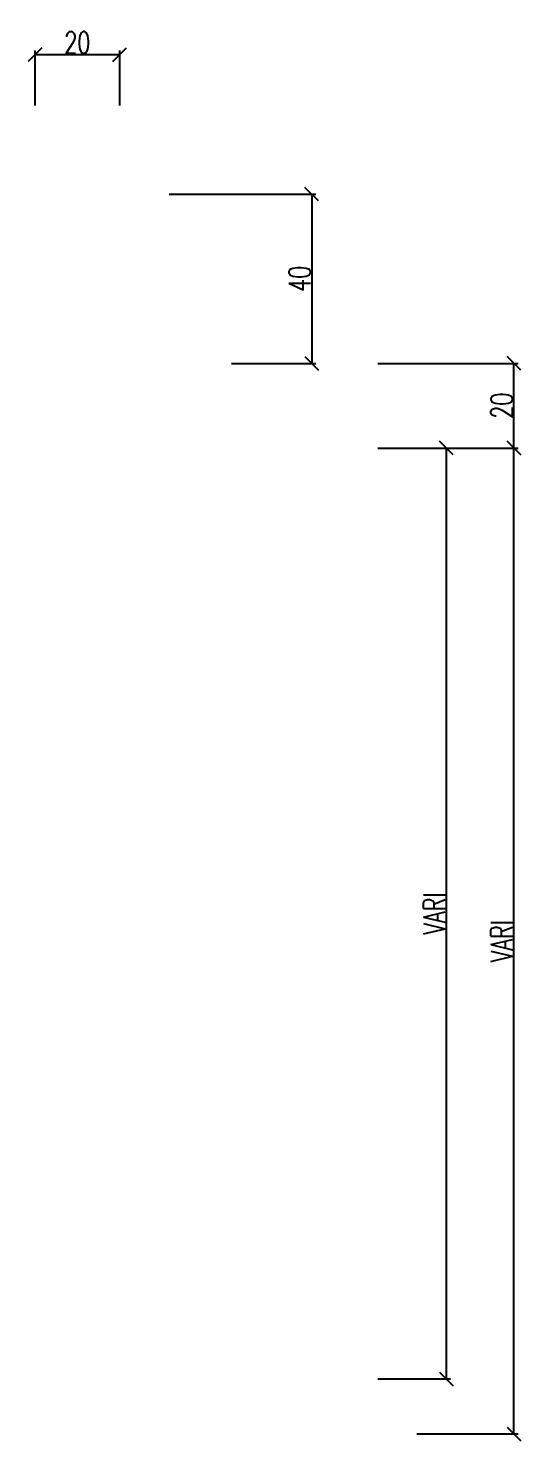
# Model space of a CAD drawing. Extents: x 307 to 786, y -197 to -94.
# Drawn here: x 602.46 to 605.37, y -165.86 to -157.51 of the extents above; entities that cross this region are included whole.
import ezdxf

# ---------------------------------------------------------------- set-up
doc = ezdxf.new("R2010")
doc.units = 0
doc.header["$LTSCALE"] = 0.5
doc.header["$MEASUREMENT"] = 0
doc.layers.get('DEFPOINTS').update_dxf_attribs({"linetype": 'CONTINUOUS'})
doc.layers.add('COTATION', color=7, linetype='CONTINUOUS')
doc.styles.add('ROMANS8', font='romans.shx', dxfattribs={"width": 0.7})
doc.dimstyles.new('I84 1-20 cm', dxfattribs={"dimscale": 0.4, "dimtxt": 0.32, "dimasz": 0.2, "dimexe": 0.06, "dimexo": 0.06, "dimgap": 0.02, "dimtad": 1, "dimdec": 1, "dimlfac": 40, "dimzin": 9, "dimdsep": 46, "dimtxsty": 'ROMANS8', "dimblk": 'OBLIQUE', "dimcen": 0.09, "dimclrd": 256, "dimclre": 256, "dimclrt": 1, "dimadec": 0, "dimazin": 0, "dimtfac": 1, "dimtdec": 1, "dimtofl": 0, "dimtmove": 2, "dimatfit": 3, "dimfxl": 3, "dimfxlon": 1, "dimtolj": 1, "dimtzin": 0, "dimarcsym": 0})

# ---------------------------------------------------------------- blocks, each defined once
blk = doc.blocks.new('_Oblique')
at = {"layer": 'COTATION', "color": 0, "lineweight": -2}
blk.add_line((-0.5, -0.5), (0.5, 0.5), dxfattribs=at)
blk = doc.blocks.new('*D1483')
at = {"layer": 'COTATION', "lineweight": -2, "transparency": 16777216}
for p, q in [((603.2916, -158.4928), (604.1581, -158.4928)), ((604.1341, -158.4928), (604.1341, -159.4928)), ((603.6599, -159.4928), (604.1581, -159.4928))]:
    blk.add_line(p, q, dxfattribs=at)
at = {"layer": 'DEFPOINTS', "color": 0, "transparency": 16777216}
for p in [(603.2676, -158.4928), (603.6359, -159.4928), (604.1341, -159.4928)]:
    blk.add_point(p, dxfattribs=at)
at = {"layer": 'COTATION', "lineweight": -2, "transparency": 16777216, "xscale": 0.08000000000000002, "yscale": 0.08000000000000002, "zscale": 0.08000000000000002}
for p, rotation in [((604.1341, -158.4928), 90), ((604.1341, -159.4928), 270)]:
    blk.add_blockref('_Oblique', p, dxfattribs=dict(at, rotation=rotation))
at = {"layer": 'COTATION', "color": 1, "transparency": 16777216, "insert": (604.0621, -158.9928), "char_height": 0.128, "attachment_point": 5, "rotation": 90, "style": 'ROMANS8'}
blk.add_mtext('\\A1;40', dxfattribs=at)
blk = doc.blocks.new('*D1489')
at = {"layer": 'COTATION', "lineweight": -2, "transparency": 16777216}
for p, q in [((604.5238, -159.9928), (604.9536, -159.9928)), ((604.9296, -165.4928), (604.9296, -159.9928)), ((604.5238, -165.4928), (604.9536, -165.4928))]:
    blk.add_line(p, q, dxfattribs=at)
at = {"layer": 'DEFPOINTS', "color": 0, "transparency": 16777216}
for p in [(604.4998, -159.9928), (604.9296, -159.9928), (604.4998, -165.4928)]:
    blk.add_point(p, dxfattribs=at)
at = {"layer": 'COTATION', "lineweight": -2, "transparency": 16777216, "xscale": 0.08000000000000002, "yscale": 0.08000000000000002, "zscale": 0.08000000000000002}
for p, rotation in [((604.9296, -159.9928), 90), ((604.9296, -165.4928), 270)]:
    blk.add_blockref('_Oblique', p, dxfattribs=dict(at, rotation=rotation))
at = {"layer": 'COTATION', "color": 1, "transparency": 16777216, "insert": (604.8576, -162.7428), "char_height": 0.128, "attachment_point": 5, "rotation": 90, "style": 'ROMANS8'}
blk.add_mtext('\\A1;VARI', dxfattribs=at)
blk = doc.blocks.new('*D1490')
at = {"layer": 'COTATION', "lineweight": -2, "transparency": 16777216}
for p, q in [((604.7707, -159.9928), (605.3526, -159.9928)), ((605.3286, -165.8178), (605.3286, -159.9928)), ((604.7547, -165.8178), (605.3526, -165.8178))]:
    blk.add_line(p, q, dxfattribs=at)
at = {"layer": 'DEFPOINTS', "color": 0, "transparency": 16777216}
for p in [(604.7467, -159.9928), (605.3286, -159.9928), (604.7307, -165.8178)]:
    blk.add_point(p, dxfattribs=at)
at = {"layer": 'COTATION', "lineweight": -2, "transparency": 16777216, "xscale": 0.08000000000000002, "yscale": 0.08000000000000002, "zscale": 0.08000000000000002}
for p, rotation in [((605.3286, -159.9928), 90), ((605.3286, -165.8178), 270)]:
    blk.add_blockref('_Oblique', p, dxfattribs=dict(at, rotation=rotation))
at = {"layer": 'COTATION', "color": 1, "transparency": 16777216, "insert": (605.2566, -162.9053), "char_height": 0.128, "attachment_point": 5, "rotation": 90, "style": 'ROMANS8'}
blk.add_mtext('\\A1;VARI', dxfattribs=at)
blk = doc.blocks.new('*D1491')
at = {"layer": 'COTATION', "lineweight": -2, "transparency": 16777216}
for p, q in [((604.5238, -159.4928), (605.3526, -159.4928)), ((605.3286, -159.9928), (605.3286, -159.4928)), ((604.7707, -159.9928), (605.3526, -159.9928))]:
    blk.add_line(p, q, dxfattribs=at)
at = {"layer": 'DEFPOINTS', "color": 0, "transparency": 16777216}
for p in [(604.4998, -159.4928), (605.3286, -159.4928), (604.7467, -159.9928)]:
    blk.add_point(p, dxfattribs=at)
at = {"layer": 'COTATION', "lineweight": -2, "transparency": 16777216, "xscale": 0.08000000000000002, "yscale": 0.08000000000000002, "zscale": 0.08000000000000002}
for p, rotation in [((605.3286, -159.4928), 90), ((605.3286, -159.9928), 270)]:
    blk.add_blockref('_Oblique', p, dxfattribs=dict(at, rotation=rotation))
at = {"layer": 'COTATION', "color": 1, "transparency": 16777216, "insert": (605.2566, -159.7428), "char_height": 0.128, "attachment_point": 5, "rotation": 90, "style": 'ROMANS8'}
blk.add_mtext('\\A1;20', dxfattribs=at)
blk = doc.blocks.new('*D1492')
at = {"layer": 'COTATION', "lineweight": -2, "transparency": 16777216}
for p, q in [((602.4998, -157.9688), (602.4998, -157.6449)), ((602.4998, -157.6689), (602.9998, -157.6689)), ((602.9998, -157.9688), (602.9998, -157.6449))]:
    blk.add_line(p, q, dxfattribs=at)
at = {"layer": 'DEFPOINTS', "color": 0, "transparency": 16777216}
for p in [(602.9998, -157.6689), (602.4998, -157.9928), (602.9998, -157.9928)]:
    blk.add_point(p, dxfattribs=at)
at = {"layer": 'COTATION', "lineweight": -2, "transparency": 16777216, "xscale": 0.08000000000000002, "yscale": 0.08000000000000002, "zscale": 0.08000000000000002, "rotation": 180}
blk.add_blockref('_Oblique', (602.4998, -157.6689), dxfattribs=at)
at = {"layer": 'COTATION', "lineweight": -2, "transparency": 16777216, "xscale": 0.08000000000000002, "yscale": 0.08000000000000002, "zscale": 0.08000000000000002}
blk.add_blockref('_Oblique', (602.9998, -157.6689), dxfattribs=at)
at = {"layer": 'COTATION', "color": 1, "transparency": 16777216, "insert": (602.7498, -157.5969), "char_height": 0.128, "attachment_point": 5, "style": 'ROMANS8'}
blk.add_mtext('\\A1;20', dxfattribs=at)

msp = doc.modelspace()

# ---------------------------------------------------------------- dimensions: what is measured, and where the dimension line sits
at = {"layer": 'COTATION'}
dim = msp.add_linear_dim(base=(602.9998, -157.6689), p1=(602.4998, -157.9928), p2=(602.9998, -157.9928), dimstyle='I84 1-20 cm', dxfattribs=at)
dim.commit()
dim.dimension.update_dxf_attribs({"geometry": '*D1492', "text_midpoint": (602.7498, -157.5969)})
for base, p1, p2, text, picture, middle in [((604.1341, -159.4928), (603.2676, -158.4928), (603.6359, -159.4928), '40', '*D1483', (604.0621, -158.9928)), ((604.9296, -159.9928), (604.4998, -165.4928), (604.4998, -159.9928), 'VARI', '*D1489', (604.8576, -162.7428)), ((605.3286, -159.9928), (604.7307, -165.8178), (604.7467, -159.9928), 'VARI', '*D1490', (605.2566, -162.9053))]:
    dim = msp.add_linear_dim(base=base, p1=p1, p2=p2, angle=90, text=text, dimstyle='I84 1-20 cm', dxfattribs=at)
    dim.commit()
    dim.dimension.update_dxf_attribs({"geometry": picture, "text_midpoint": middle})
dim = msp.add_linear_dim(base=(605.3286, -159.4928), p1=(604.7467, -159.9928), p2=(604.4998, -159.4928), angle=90, dimstyle='I84 1-20 cm', dxfattribs=at)
dim.commit()
dim.dimension.update_dxf_attribs({"geometry": '*D1491', "text_midpoint": (605.2566, -159.7428)})

doc.saveas('drawing.dxf')
